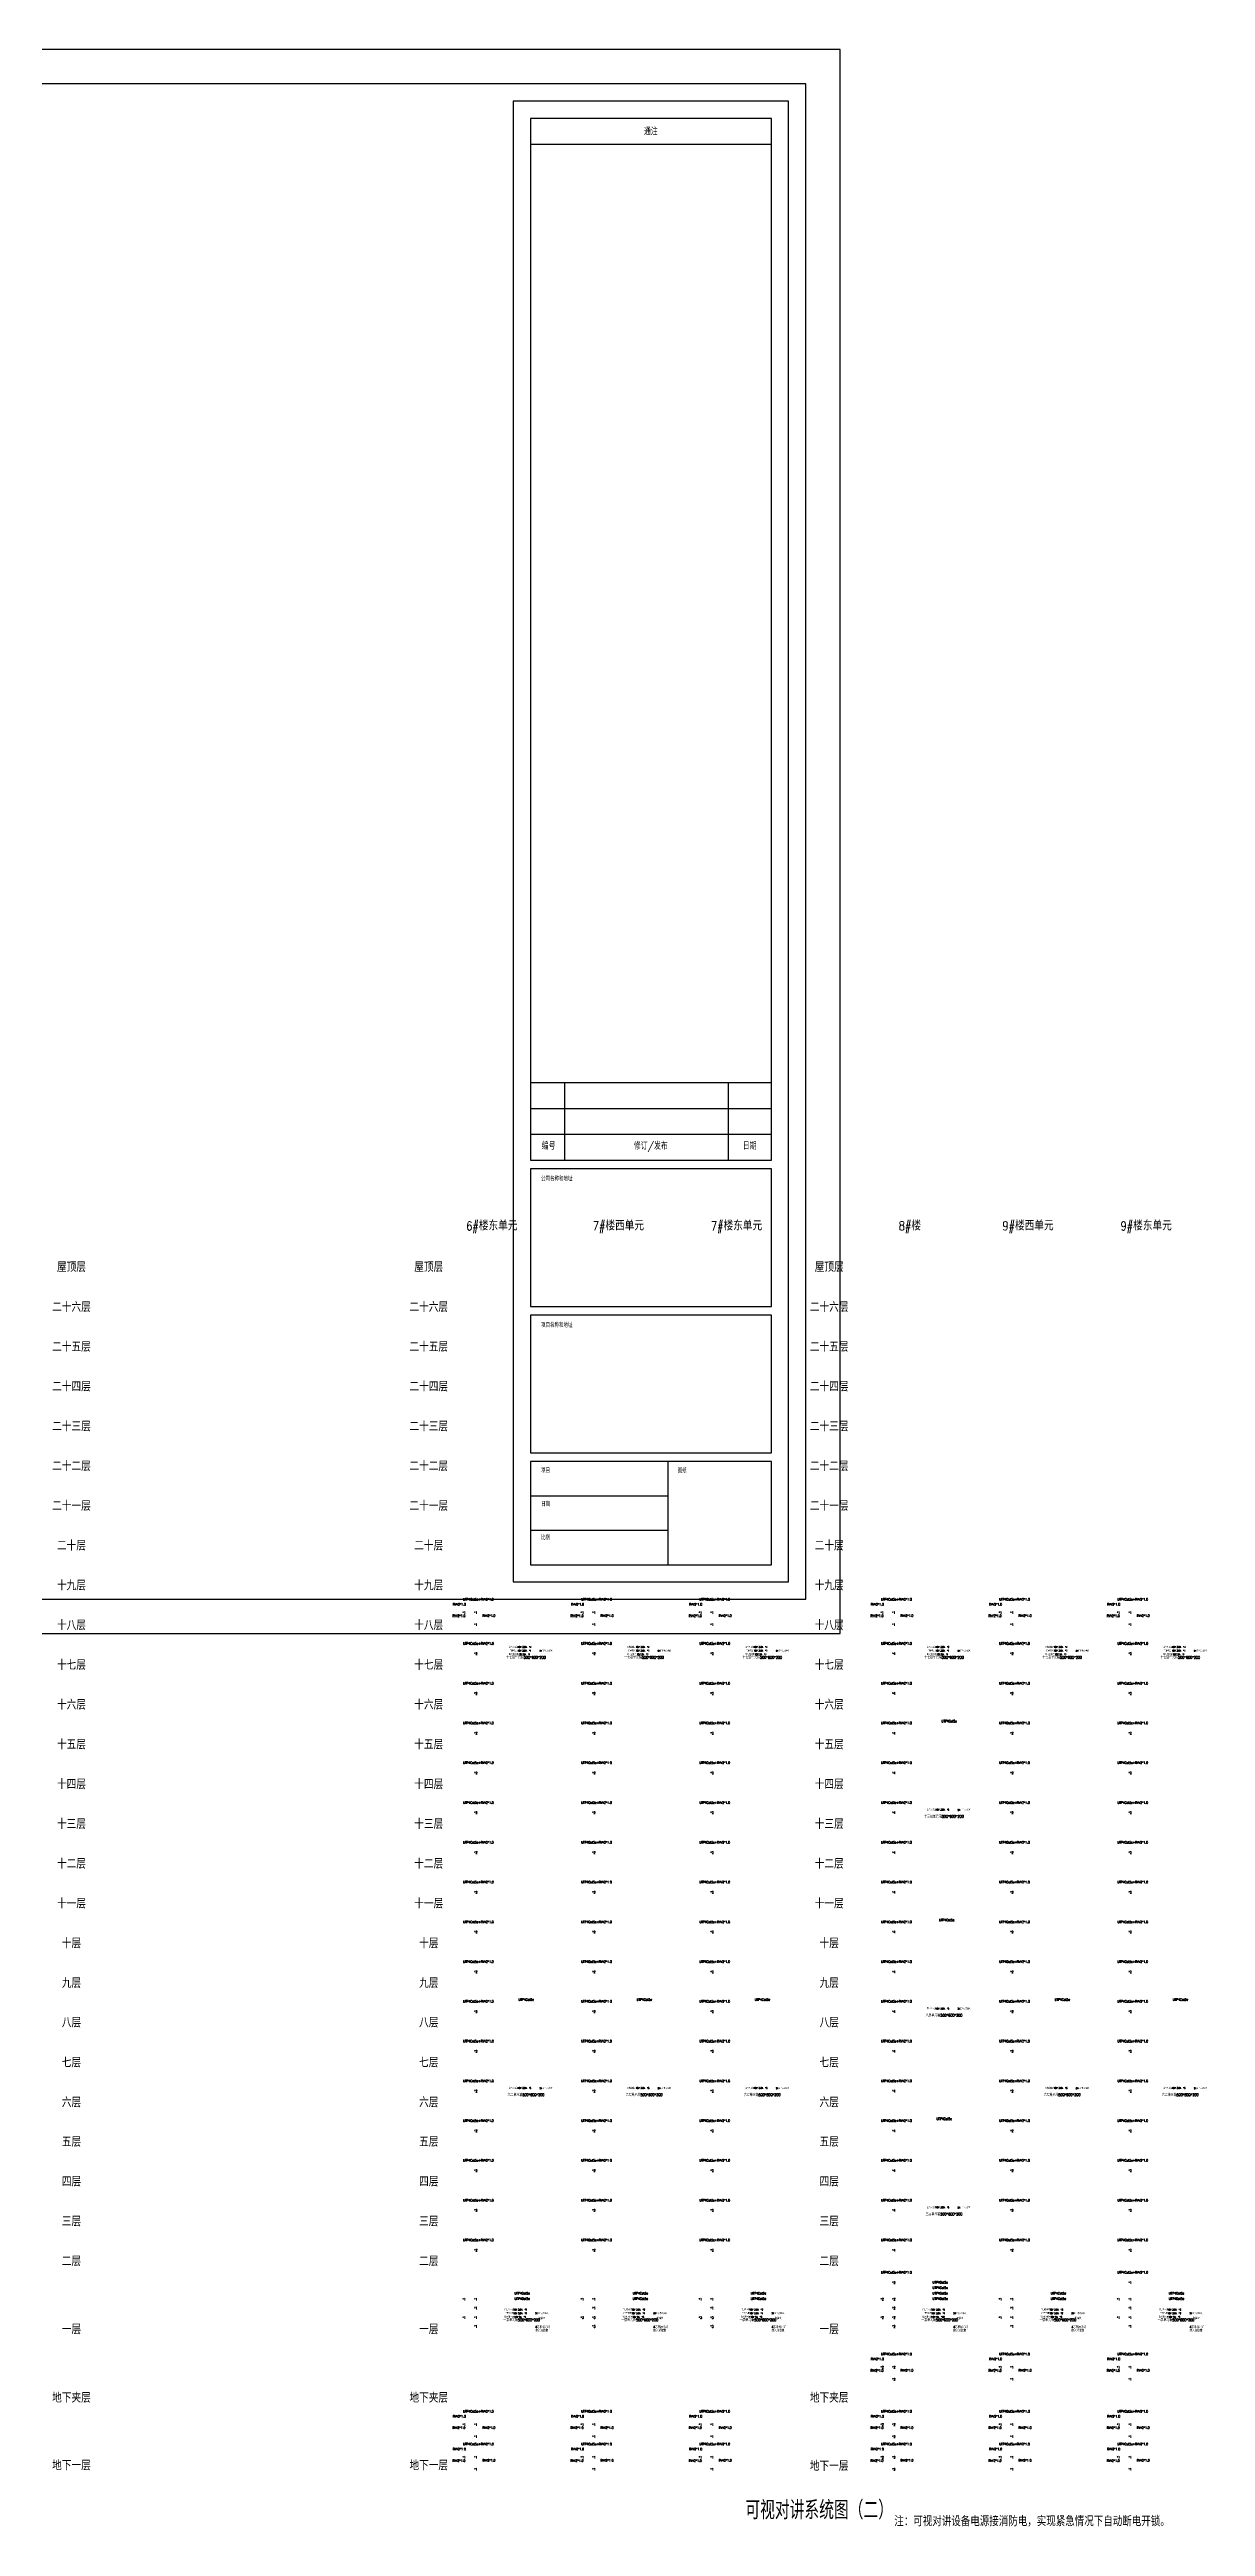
# Model space of a CAD drawing. Extents: x 2114868 to 5528286, y 1846921 to 2016792.
# Drawn here: x 2892991 to 2969312, y 1853285 to 2016792 of the extents above; entities that cross this region are included whole.
import ezdxf
from ezdxf.enums import TextEntityAlignment as Align

# ---------------------------------------------------------------- set-up
doc = ezdxf.new("R2010")
doc.units = 0
doc.header["$LTSCALE"] = 1000
doc.header["$MEASUREMENT"] = 0
for name, color, linetype in [('PUB_TITLE', 4, 'Continuous'), ('T-EQUP-LIST-PLAN', 3, 'Continuous'), ('智能化', 7, 'Continuous'), ('标题栏', 7, 'Continuous')]:
    doc.layers.add(name, color=color, linetype=linetype)
doc.styles.add('_TEL_DIM', font='SIMPLEX', dxfattribs={"width": 0.8, "height": 3.5, "bigfont": 'HZTXT'})
doc.styles.add('HZTXT', font='SIMPLEX.shx', dxfattribs={"width": 0.8, "height": 2500, "bigfont": 'HZTXT.shx'})
doc.styles.add('Roman', font='romans', dxfattribs={"bigfont": 'gbcbig.shx'})

# ---------------------------------------------------------------- blocks, each defined once
blk = doc.blocks.new('Architectural 标题栏')
for p, q in [((34.5, 23), (0, 23)), ((0, 23), (0, 0)), ((34.5, 0), (34.5, 23)), ((34, 22.5), (0.5, 22.5)), ((0.5, 22.5), (0.5, 0.5)), ((34, 0.5), (34, 22.5)), ((33.75, 22.25), (29.75, 22.25)), ((29.75, 22.25), (29.75, 0.75)), ((33.5, 22), (30, 22)), ((30, 22), (30, 6.875)), ((33.5, 6.875), (33.5, 22)), ((33.75, 0.75), (33.75, 22.25)), ((30, 21.625), (33.5, 21.625)), ((30, 8), (33.5, 8)), ((30.5, 6.875), (30.5, 8)), ((32.875, 6.875), (32.875, 8)), ((30, 7.625), (33.5, 7.625)), ((30, 7.25), (33.5, 7.25)), ((30, 6.875), (33.5, 6.875)), ((33.5, 6.75), (30, 6.75)), ((30, 6.75), (30, 4.75)), ((33.5, 4.75), (33.5, 6.75)), ((30, 4.75), (33.5, 4.75)), ((33.5, 4.625), (30, 4.625)), ((30, 4.625), (30, 2.625)), ((33.5, 2.625), (33.5, 4.625)), ((30, 2.625), (33.5, 2.625)), ((33.5, 2.5), (30, 2.5)), ((30, 2.5), (30, 1)), ((32, 1), (32, 2.5)), ((33.5, 1), (33.5, 2.5)), ((30, 2), (32, 2)), ((30, 1.5), (32, 1.5)), ((29.75, 0.75), (33.75, 0.75)), ((30, 1), (33.5, 1)), ((0.5, 0.5), (34, 0.5)), ((0, 0), (34.5, 0))]:
    blk.add_line(p, q)
at = {"style": 'Roman'}
for s, p in [('通注', (31.7483, 21.8078)), ('编号', (30.2636, 7.0784)), ('修订/发布', (31.7483, 7.0784)), ('日期', (33.1838, 7.0784))]:
    blk.add_text(s, height=0.1, dxfattribs=at).set_placement(p, align=Align.MIDDLE_CENTER)
for s, p in [('公司名称和地址', (30.1554, 6.5711)), ('项目名称和地址', (30.1554, 4.4461)), ('项目', (30.1554, 2.3346)), ('图纸', (32.1399, 2.3346)), ('日期', (30.1554, 1.8489)), ('比例', (30.1554, 1.3632))]:
    blk.add_text(s, height=0.065, dxfattribs=at).set_placement(p)
at = {"color": 0, "style": 'Roman', "flags": 8}
for tag, p in [('FNAME', (-0.05, 6)), ('REVDATE', (-0.05, 3)), ('USER', (-0.05, 0))]:
    blk.add_attdef(tag, p, '', height=0.15, rotation=90, dxfattribs=at)

msp = doc.modelspace()

# ---------------------------------------------------------------- block references
at = {"layer": '标题栏', "xscale": 4546.315942272297, "yscale": 4546.315942272297, "zscale": 4546.315942272297}
msp.add_blockref('Architectural 标题栏', (2788352, 1912227), dxfattribs=at)

# ---------------------------------------------------------------- texts
at = {"layer": 'PUB_TITLE', "style": 'HZTXT', "width": 0.8}
msp.add_text('可视对讲系统图（二）', height=1218.8, dxfattribs=at).set_placement((2938932, 1853759))
at = {"layer": 'T-EQUP-LIST-PLAN', "style": '_TEL_DIM', "width": 0.8}
for s, p in [('6#楼东单元', (2922195, 1939111)), ('7#楼西单元', (2930553, 1939111)), ('7#楼东单元', (2938353, 1939111)), ('8#楼', (2949795, 1939111)), ('9#楼西单元', (2957595, 1939111)), ('9#楼东单元', (2965395, 1939111)), ('屋顶层', (2894439, 1936444)), ('屋顶层', (2918029, 1936444)), ('屋顶层', (2944467, 1936444)), ('二十六层', (2894439, 1933819)), ('二十六层', (2918029, 1933819)), ('二十六层', (2944467, 1933819)), ('二十五层', (2894439, 1931194)), ('二十五层', (2918029, 1931194)), ('二十五层', (2944467, 1931194)), ('二十四层', (2894439, 1928569)), ('二十四层', (2918029, 1928569)), ('二十四层', (2944467, 1928569)), ('二十三层', (2894439, 1925944)), ('二十三层', (2918029, 1925944)), ('二十三层', (2944467, 1925944)), ('二十二层', (2894439, 1923319)), ('二十二层', (2918029, 1923319)), ('二十二层', (2944467, 1923319)), ('二十一层', (2894439, 1920694)), ('二十一层', (2918029, 1920694)), ('二十一层', (2944467, 1920694)), ('二十层', (2894439, 1918069)), ('二十层', (2918029, 1918069)), ('二十层', (2944467, 1918069)), ('十九层', (2894439, 1915444)), ('十九层', (2918029, 1915444)), ('十九层', (2944467, 1915444)), ('十八层', (2894439, 1912819)), ('十八层', (2918029, 1912819)), ('十八层', (2944467, 1912819)), ('十七层', (2894439, 1910194)), ('十七层', (2918029, 1910194)), ('十七层', (2944467, 1910194)), ('十六层', (2894439, 1907569)), ('十六层', (2918029, 1907569)), ('十六层', (2944467, 1907569)), ('十五层', (2894439, 1904944)), ('十五层', (2918029, 1904944)), ('十五层', (2944467, 1904944)), ('十四层', (2894439, 1902319)), ('十四层', (2918029, 1902319)), ('十四层', (2944467, 1902319)), ('十三层', (2894439, 1899694)), ('十三层', (2918029, 1899694)), ('十三层', (2944467, 1899694)), ('十二层', (2894439, 1897069)), ('十二层', (2918029, 1897069)), ('十二层', (2944467, 1897069)), ('十一层', (2894439, 1894444)), ('十一层', (2918029, 1894444)), ('十一层', (2944467, 1894444)), ('十层', (2894439, 1891819)), ('十层', (2918029, 1891819)), ('十层', (2944467, 1891819)), ('九层', (2894439, 1889194)), ('九层', (2918029, 1889194)), ('九层', (2944467, 1889194)), ('八层', (2894439, 1886569)), ('八层', (2918029, 1886569)), ('八层', (2944467, 1886569)), ('七层', (2894439, 1883944)), ('七层', (2918029, 1883944)), ('七层', (2944467, 1883944)), ('六层', (2894439, 1881319)), ('六层', (2918029, 1881319)), ('六层', (2944467, 1881319)), ('五层', (2894439, 1878694)), ('五层', (2918029, 1878694)), ('五层', (2944467, 1878694)), ('四层', (2894439, 1876069)), ('四层', (2918029, 1876069)), ('四层', (2944467, 1876069)), ('三层', (2894439, 1873444)), ('三层', (2918029, 1873444)), ('三层', (2944467, 1873444)), ('二层', (2894439, 1870819)), ('二层', (2918029, 1870819)), ('二层', (2944467, 1870819)), ('一层', (2894439, 1866319)), ('一层', (2918029, 1866319)), ('一层', (2944467, 1866319)), ('地下夹层', (2894439, 1861819)), ('地下夹层', (2918029, 1861819)), ('地下夹层', (2944467, 1861819)), ('地下一层', (2894439, 1857357)), ('地下一层', (2918029, 1857357)), ('地下一层', (2944467, 1857319))]:
    msp.add_text(s, height=590, dxfattribs=at).set_placement(p, align=Align.MIDDLE)
at = {"layer": '智能化', "color": 120, "style": '_TEL_DIM', "width": 0.8}
for s, height, p in [('RVV2*1.0', 156.8, (2919592, 1913319)), ('RVV2*1.0', 156.8, (2919621, 1914078)), ('UTP4Cat5e+RVV2*1.0', 156.79, (2920297, 1914405)), ('RVV2*1.0', 156.8, (2921571, 1913330)), ('RVV2*1.0', 156.8, (2927392, 1913319)), ('RVV2*1.0', 156.8, (2927421, 1914078)), ('UTP4Cat5e+RVV2*1.0', 156.79, (2928097, 1914405)), ('RVV2*1.0', 156.8, (2929371, 1913330)), ('RVV2*1.0', 156.8, (2935192, 1913319)), ('RVV2*1.0', 156.8, (2935221, 1914078)), ('UTP4Cat5e+RVV2*1.0', 156.79, (2935897, 1914405)), ('RVV2*1.0', 156.8, (2937171, 1913330)), ('RVV2*1.0', 156.8, (2947192, 1913319)), ('RVV2*1.0', 156.8, (2947221, 1914078)), ('UTP4Cat5e+RVV2*1.0', 156.79, (2947897, 1914405)), ('RVV2*1.0', 156.8, (2949171, 1913330)), ('RVV2*1.0', 156.8, (2954992, 1913319)), ('RVV2*1.0', 156.8, (2955021, 1914078)), ('UTP4Cat5e+RVV2*1.0', 156.79, (2955697, 1914405)), ('RVV2*1.0', 156.8, (2956971, 1913330)), ('RVV2*1.0', 156.8, (2962792, 1913319)), ('RVV2*1.0', 156.8, (2962821, 1914078)), ('UTP4Cat5e+RVV2*1.0', 156.79, (2963497, 1914405)), ('RVV2*1.0', 156.8, (2964771, 1913330)), ('UTP4Cat5e+RVV2*1.0', 156.79, (2920297, 1911493)), ('UTP4Cat5e+RVV2*1.0', 156.79, (2928097, 1911493)), ('UTP4Cat5e+RVV2*1.0', 156.79, (2935897, 1911493)), ('UTP4Cat5e+RVV2*1.0', 156.79, (2947897, 1911493)), ('UTP4Cat5e+RVV2*1.0', 156.79, (2955697, 1911493)), ('UTP4Cat5e+RVV2*1.0', 156.79, (2963497, 1911493)), ('UTP4Cat5e+RVV2*1.0', 156.79, (2920297, 1908868)), ('UTP4Cat5e+RVV2*1.0', 156.79, (2928097, 1908868)), ('UTP4Cat5e+RVV2*1.0', 156.79, (2935897, 1908868)), ('UTP4Cat5e+RVV2*1.0', 156.79, (2947897, 1908868)), ('UTP4Cat5e+RVV2*1.0', 156.79, (2955697, 1908868)), ('UTP4Cat5e+RVV2*1.0', 156.79, (2963497, 1908868)), ('UTP4Cat5e', 156.8, (2951891, 1906366)), ('UTP4Cat5e+RVV2*1.0', 156.79, (2920297, 1906243)), ('UTP4Cat5e+RVV2*1.0', 156.79, (2928097, 1906243)), ('UTP4Cat5e+RVV2*1.0', 156.79, (2935897, 1906243)), ('UTP4Cat5e+RVV2*1.0', 156.79, (2947897, 1906243)), ('UTP4Cat5e+RVV2*1.0', 156.79, (2955697, 1906243)), ('UTP4Cat5e+RVV2*1.0', 156.79, (2963497, 1906243)), ('UTP4Cat5e+RVV2*1.0', 156.79, (2920297, 1903618)), ('UTP4Cat5e+RVV2*1.0', 156.79, (2928097, 1903618)), ('UTP4Cat5e+RVV2*1.0', 156.79, (2935897, 1903618)), ('UTP4Cat5e+RVV2*1.0', 156.79, (2947897, 1903618)), ('UTP4Cat5e+RVV2*1.0', 156.79, (2955697, 1903618)), ('UTP4Cat5e+RVV2*1.0', 156.79, (2963497, 1903618)), ('UTP4Cat5e+RVV2*1.0', 156.79, (2920297, 1900993)), ('UTP4Cat5e+RVV2*1.0', 156.79, (2928097, 1900993)), ('UTP4Cat5e+RVV2*1.0', 156.79, (2935897, 1900993)), ('UTP4Cat5e+RVV2*1.0', 156.79, (2947897, 1900993)), ('UTP4Cat5e+RVV2*1.0', 156.79, (2955697, 1900993)), ('UTP4Cat5e+RVV2*1.0', 156.79, (2963497, 1900993)), ('UTP4Cat5e+RVV2*1.0', 156.79, (2920297, 1898368)), ('UTP4Cat5e+RVV2*1.0', 156.79, (2928097, 1898368)), ('UTP4Cat5e+RVV2*1.0', 156.79, (2935897, 1898368)), ('UTP4Cat5e+RVV2*1.0', 156.79, (2947897, 1898368)), ('UTP4Cat5e+RVV2*1.0', 156.79, (2955697, 1898368)), ('UTP4Cat5e+RVV2*1.0', 156.79, (2963497, 1898368)), ('UTP4Cat5e+RVV2*1.0', 156.79, (2920297, 1895743)), ('UTP4Cat5e+RVV2*1.0', 156.79, (2928097, 1895743)), ('UTP4Cat5e+RVV2*1.0', 156.79, (2935897, 1895743)), ('UTP4Cat5e+RVV2*1.0', 156.79, (2947897, 1895743)), ('UTP4Cat5e+RVV2*1.0', 156.79, (2955697, 1895743)), ('UTP4Cat5e+RVV2*1.0', 156.79, (2963497, 1895743)), ('UTP4Cat5e+RVV2*1.0', 156.79, (2920297, 1893118)), ('UTP4Cat5e+RVV2*1.0', 156.79, (2928097, 1893118)), ('UTP4Cat5e+RVV2*1.0', 156.79, (2935897, 1893118)), ('UTP4Cat5e+RVV2*1.0', 156.79, (2947897, 1893118)), ('UTP4Cat5e', 156.8, (2951723, 1893241)), ('UTP4Cat5e+RVV2*1.0', 156.79, (2955697, 1893118)), ('UTP4Cat5e+RVV2*1.0', 156.79, (2963497, 1893118)), ('UTP4Cat5e+RVV2*1.0', 156.79, (2920297, 1890493)), ('UTP4Cat5e+RVV2*1.0', 156.79, (2928097, 1890493)), ('UTP4Cat5e+RVV2*1.0', 156.79, (2935897, 1890493)), ('UTP4Cat5e+RVV2*1.0', 156.79, (2947897, 1890493)), ('UTP4Cat5e+RVV2*1.0', 156.79, (2955697, 1890493)), ('UTP4Cat5e+RVV2*1.0', 156.79, (2963497, 1890493)), ('UTP4Cat5e+RVV2*1.0', 156.79, (2920297, 1887868)), ('UTP4Cat5e', 156.8, (2923956, 1887991)), ('UTP4Cat5e+RVV2*1.0', 156.79, (2928097, 1887868)), ('UTP4Cat5e', 156.8, (2931756, 1887991)), ('UTP4Cat5e+RVV2*1.0', 156.79, (2935897, 1887868)), ('UTP4Cat5e', 156.8, (2939556, 1887991)), ('UTP4Cat5e+RVV2*1.0', 156.79, (2947897, 1887868)), ('UTP4Cat5e+RVV2*1.0', 156.79, (2955697, 1887868)), ('UTP4Cat5e', 156.8, (2959356, 1887991)), ('UTP4Cat5e+RVV2*1.0', 156.79, (2963497, 1887868)), ('UTP4Cat5e', 156.8, (2967156, 1887991)), ('UTP4Cat5e+RVV2*1.0', 156.79, (2920297, 1885243)), ('UTP4Cat5e+RVV2*1.0', 156.79, (2928097, 1885243)), ('UTP4Cat5e+RVV2*1.0', 156.79, (2935897, 1885243)), ('UTP4Cat5e+RVV2*1.0', 156.79, (2947897, 1885243)), ('UTP4Cat5e+RVV2*1.0', 156.79, (2955697, 1885243)), ('UTP4Cat5e+RVV2*1.0', 156.79, (2963497, 1885243)), ('UTP4Cat5e+RVV2*1.0', 156.79, (2920297, 1882618)), ('UTP4Cat5e+RVV2*1.0', 156.79, (2928097, 1882618)), ('UTP4Cat5e+RVV2*1.0', 156.79, (2935897, 1882618)), ('UTP4Cat5e+RVV2*1.0', 156.79, (2947897, 1882618)), ('UTP4Cat5e+RVV2*1.0', 156.79, (2955697, 1882618)), ('UTP4Cat5e+RVV2*1.0', 156.79, (2963497, 1882618)), ('UTP4Cat5e+RVV2*1.0', 156.79, (2920297, 1879993)), ('UTP4Cat5e+RVV2*1.0', 156.79, (2928097, 1879993)), ('UTP4Cat5e+RVV2*1.0', 156.79, (2935897, 1879993)), ('UTP4Cat5e+RVV2*1.0', 156.79, (2947897, 1879993)), ('UTP4Cat5e', 156.8, (2951556, 1880116)), ('UTP4Cat5e+RVV2*1.0', 156.79, (2955697, 1879993)), ('UTP4Cat5e+RVV2*1.0', 156.79, (2963497, 1879993)), ('UTP4Cat5e+RVV2*1.0', 156.79, (2920297, 1877368)), ('UTP4Cat5e+RVV2*1.0', 156.79, (2928097, 1877368)), ('UTP4Cat5e+RVV2*1.0', 156.79, (2935897, 1877368)), ('UTP4Cat5e+RVV2*1.0', 156.79, (2947897, 1877368)), ('UTP4Cat5e+RVV2*1.0', 156.79, (2955697, 1877368)), ('UTP4Cat5e+RVV2*1.0', 156.79, (2963497, 1877368)), ('UTP4Cat5e+RVV2*1.0', 156.79, (2920297, 1874743)), ('UTP4Cat5e+RVV2*1.0', 156.79, (2928097, 1874743)), ('UTP4Cat5e+RVV2*1.0', 156.79, (2935897, 1874743)), ('UTP4Cat5e+RVV2*1.0', 156.79, (2947897, 1874743)), ('UTP4Cat5e+RVV2*1.0', 156.79, (2955697, 1874743)), ('UTP4Cat5e+RVV2*1.0', 156.79, (2963497, 1874743)), ('UTP4Cat5e+RVV2*1.0', 156.79, (2920297, 1872118)), ('UTP4Cat5e+RVV2*1.0', 156.79, (2928097, 1872118)), ('UTP4Cat5e+RVV2*1.0', 156.79, (2935897, 1872118)), ('UTP4Cat5e+RVV2*1.0', 156.79, (2947897, 1872118)), ('UTP4Cat5e+RVV2*1.0', 156.79, (2955697, 1872118)), ('UTP4Cat5e+RVV2*1.0', 156.79, (2963497, 1872118)), ('UTP4Cat5e+RVV2*1.0', 156.79, (2947897, 1869975)), ('UTP4Cat5e', 156.8, (2951297, 1869321)), ('UTP4Cat5e', 156.8, (2951297, 1868962)), ('UTP4Cat5e+RVV2*1.0', 156.79, (2963497, 1869975)), ('UTP4Cat5e', 156.8, (2923697, 1868603)), ('UTP4Cat5e', 156.8, (2923697, 1868243)), ('UTP4Cat5e', 156.8, (2931497, 1868603)), ('UTP4Cat5e', 156.8, (2931497, 1868243)), ('UTP4Cat5e', 156.8, (2939297, 1868603)), ('UTP4Cat5e', 156.8, (2939297, 1868243)), ('UTP4Cat5e', 156.8, (2951297, 1868603)), ('UTP4Cat5e', 156.8, (2951297, 1868243)), ('UTP4Cat5e', 156.8, (2959097, 1868603)), ('UTP4Cat5e', 156.8, (2959097, 1868243)), ('UTP4Cat5e', 156.8, (2966897, 1868603)), ('UTP4Cat5e', 156.8, (2966897, 1868243)), ('接入消控室', 156.8, (2925060, 1866143)), ('4芯单模光纤', 156.8, (2925060, 1866368)), ('接入消控室', 156.8, (2932860, 1866143)), ('4芯单模光纤', 156.8, (2932860, 1866368)), ('接入消控室', 156.8, (2940660, 1866143)), ('4芯单模光纤', 156.8, (2940660, 1866368)), ('接入消控室', 156.8, (2952660, 1866143)), ('4芯单模光纤', 156.8, (2952660, 1866368)), ('接入消控室', 156.8, (2960460, 1866143)), ('4芯单模光纤', 156.8, (2960460, 1866368)), ('接入消控室', 156.8, (2968260, 1866143)), ('4芯单模光纤', 156.8, (2968260, 1866368)), ('RVV2*1.0', 156.8, (2947221, 1864260)), ('UTP4Cat5e+RVV2*1.0', 156.79, (2947897, 1864586)), ('RVV2*1.0', 156.8, (2955021, 1864260)), ('UTP4Cat5e+RVV2*1.0', 156.79, (2955697, 1864586)), ('RVV2*1.0', 156.8, (2962821, 1864260)), ('UTP4Cat5e+RVV2*1.0', 156.79, (2963497, 1864586)), ('RVV2*1.0', 156.8, (2947192, 1863501)), ('RVV2*1.0', 156.8, (2949171, 1863512)), ('RVV2*1.0', 156.8, (2954992, 1863501)), ('RVV2*1.0', 156.8, (2956971, 1863512)), ('RVV2*1.0', 156.8, (2962792, 1863501)), ('RVV2*1.0', 156.8, (2964771, 1863512)), ('UTP4Cat5e+RVV2*1.0', 156.79, (2920297, 1860804)), ('UTP4Cat5e+RVV2*1.0', 156.79, (2928097, 1860804)), ('UTP4Cat5e+RVV2*1.0', 156.79, (2935897, 1860804)), ('UTP4Cat5e+RVV2*1.0', 156.79, (2947897, 1860804)), ('UTP4Cat5e+RVV2*1.0', 156.79, (2955697, 1860804)), ('UTP4Cat5e+RVV2*1.0', 156.79, (2963497, 1860804)), ('RVV2*1.0', 156.8, (2919592, 1859719)), ('RVV2*1.0', 156.8, (2919621, 1860477)), ('RVV2*1.0', 156.8, (2921571, 1859730)), ('RVV2*1.0', 156.8, (2927392, 1859719)), ('RVV2*1.0', 156.8, (2927421, 1860477)), ('RVV2*1.0', 156.8, (2929371, 1859730)), ('RVV2*1.0', 156.8, (2935192, 1859719)), ('RVV2*1.0', 156.8, (2935221, 1860477)), ('RVV2*1.0', 156.8, (2937171, 1859730)), ('RVV2*1.0', 156.8, (2947192, 1859719)), ('RVV2*1.0', 156.8, (2947221, 1860477)), ('RVV2*1.0', 156.8, (2949171, 1859730)), ('RVV2*1.0', 156.8, (2954992, 1859719)), ('RVV2*1.0', 156.8, (2955021, 1860477)), ('RVV2*1.0', 156.8, (2956971, 1859730)), ('RVV2*1.0', 156.8, (2962792, 1859719)), ('RVV2*1.0', 156.8, (2962821, 1860477)), ('RVV2*1.0', 156.8, (2964771, 1859730)), ('RVV2*1.0', 156.8, (2919592, 1857555)), ('RVV2*1.0', 156.8, (2919621, 1858314)), ('UTP4Cat5e+RVV2*1.0', 156.79, (2920297, 1858641)), ('RVV2*1.0', 156.8, (2921571, 1857566)), ('RVV2*1.0', 156.8, (2927392, 1857555)), ('RVV2*1.0', 156.8, (2927421, 1858314)), ('UTP4Cat5e+RVV2*1.0', 156.79, (2928097, 1858641)), ('RVV2*1.0', 156.8, (2929371, 1857566)), ('RVV2*1.0', 156.8, (2935192, 1857555)), ('RVV2*1.0', 156.8, (2935221, 1858314)), ('UTP4Cat5e+RVV2*1.0', 156.79, (2935897, 1858641)), ('RVV2*1.0', 156.8, (2937171, 1857566)), ('RVV2*1.0', 156.8, (2947192, 1857555)), ('RVV2*1.0', 156.8, (2947221, 1858314)), ('UTP4Cat5e+RVV2*1.0', 156.79, (2947897, 1858641)), ('RVV2*1.0', 156.8, (2949171, 1857566)), ('RVV2*1.0', 156.8, (2954992, 1857555)), ('RVV2*1.0', 156.8, (2955021, 1858314)), ('UTP4Cat5e+RVV2*1.0', 156.79, (2955697, 1858641)), ('RVV2*1.0', 156.8, (2956971, 1857566)), ('RVV2*1.0', 156.8, (2962792, 1857555)), ('RVV2*1.0', 156.8, (2962821, 1858314)), ('UTP4Cat5e+RVV2*1.0', 156.79, (2963497, 1858641)), ('RVV2*1.0', 156.8, (2964771, 1857566))]:
    msp.add_text(s, height=height, dxfattribs=at).set_placement(p)
at = {"layer": '智能化', "color": 3, "style": '_TEL_DIM', "width": 0.8}
for s, p in [('*1', (2920254, 1913534)), ('*1', (2921024, 1913534)), ('*1', (2928054, 1913534)), ('*1', (2928824, 1913534)), ('*1', (2935854, 1913534)), ('*1', (2936624, 1913534)), ('*1', (2947854, 1913534)), ('*1', (2948624, 1913534)), ('*1', (2955654, 1913534)), ('*1', (2956424, 1913534)), ('*1', (2963454, 1913534)), ('*1', (2964224, 1913534)), ('*1', (2921024, 1912734)), ('*1', (2928824, 1912734)), ('*1', (2936624, 1912734)), ('*1', (2948624, 1912734)), ('*1', (2956424, 1912734)), ('*1', (2964224, 1912734)), ('*2', (2921024, 1910817)), ('*2', (2928824, 1910817)), ('*2', (2936624, 1910817)), ('*4', (2948624, 1910817)), ('*2', (2956424, 1910817)), ('*2', (2964224, 1910817)), ('*2', (2921024, 1908192)), ('*2', (2928824, 1908192)), ('*2', (2936624, 1908192)), ('*4', (2948624, 1908192)), ('*2', (2956424, 1908192)), ('*2', (2964224, 1908192)), ('*2', (2921024, 1905567)), ('*2', (2928824, 1905567)), ('*2', (2936624, 1905567)), ('*4', (2948624, 1905567)), ('*2', (2956424, 1905567)), ('*2', (2964224, 1905567)), ('*2', (2921024, 1902942)), ('*2', (2928824, 1902942)), ('*2', (2936624, 1902942)), ('*4', (2948624, 1902942)), ('*2', (2956424, 1902942)), ('*2', (2964224, 1902942)), ('*2', (2921024, 1900317)), ('*2', (2928824, 1900317)), ('*2', (2936624, 1900317)), ('*4', (2948624, 1900317)), ('*2', (2956424, 1900317)), ('*2', (2964224, 1900317)), ('*2', (2921024, 1897692)), ('*2', (2928824, 1897692)), ('*2', (2936624, 1897692)), ('*4', (2948624, 1897692)), ('*2', (2956424, 1897692)), ('*2', (2964224, 1897692)), ('*2', (2921024, 1895067)), ('*2', (2928824, 1895067)), ('*2', (2936624, 1895067)), ('*4', (2948624, 1895067)), ('*2', (2956424, 1895067)), ('*2', (2964224, 1895067)), ('*2', (2921024, 1892442)), ('*2', (2928824, 1892442)), ('*2', (2936624, 1892442)), ('*4', (2948624, 1892442)), ('*2', (2956424, 1892442)), ('*2', (2964224, 1892442)), ('*2', (2921024, 1889817)), ('*2', (2928824, 1889817)), ('*2', (2936624, 1889817)), ('*4', (2948624, 1889817)), ('*2', (2956424, 1889817)), ('*2', (2964224, 1889817)), ('*2', (2921024, 1887192)), ('*2', (2928824, 1887192)), ('*2', (2936624, 1887192)), ('*4', (2948624, 1887192)), ('*2', (2956424, 1887192)), ('*2', (2964224, 1887192)), ('*2', (2921024, 1884567)), ('*2', (2928824, 1884567)), ('*2', (2936624, 1884567)), ('*4', (2948624, 1884567)), ('*2', (2956424, 1884567)), ('*2', (2964224, 1884567)), ('*2', (2921024, 1881942)), ('*2', (2928824, 1881942)), ('*2', (2936624, 1881942)), ('*4', (2948624, 1881942)), ('*2', (2956424, 1881942)), ('*2', (2964224, 1881942)), ('*2', (2921024, 1879317)), ('*2', (2928824, 1879317)), ('*2', (2936624, 1879317)), ('*4', (2948624, 1879317)), ('*2', (2956424, 1879317)), ('*2', (2964224, 1879317)), ('*2', (2921024, 1876692)), ('*2', (2928824, 1876692)), ('*2', (2936624, 1876692)), ('*4', (2948624, 1876692)), ('*2', (2956424, 1876692)), ('*2', (2964224, 1876692)), ('*2', (2921024, 1874067)), ('*2', (2928824, 1874067)), ('*2', (2936624, 1874067)), ('*4', (2948624, 1874067)), ('*2', (2956424, 1874067)), ('*2', (2964224, 1874067)), ('*2', (2921024, 1871442)), ('*2', (2928824, 1871442)), ('*2', (2936624, 1871442)), ('*4', (2948624, 1871442)), ('*2', (2956424, 1871442)), ('*2', (2964224, 1871442)), ('*2', (2948624, 1869299)), ('*1', (2964224, 1869299)), ('*1', (2920254, 1868205)), ('*1', (2921024, 1868205)), ('*1', (2921024, 1867617)), ('*1', (2928054, 1868205)), ('*1', (2928824, 1868205)), ('*1', (2928824, 1867617)), ('*1', (2935854, 1868205)), ('*1', (2936624, 1868205)), ('*1', (2936624, 1867617)), ('*2', (2947854, 1868205)), ('*2', (2948624, 1868205)), ('*2', (2948624, 1867617)), ('*1', (2955654, 1868205)), ('*1', (2956424, 1868205)), ('*1', (2956424, 1867617)), ('*1', (2963454, 1868205)), ('*1', (2964224, 1868205)), ('*1', (2964224, 1867617)), ('*1', (2920254, 1866997)), ('*1', (2921024, 1866997)), ('*1', (2921024, 1866408)), ('*3', (2928054, 1866997)), ('*3', (2928824, 1866997)), ('*3', (2928824, 1866408)), ('*3', (2935854, 1866997)), ('*3', (2936624, 1866997)), ('*3', (2936624, 1866408)), ('*2', (2947854, 1866997)), ('*2', (2948624, 1866997)), ('*2', (2948624, 1866408)), ('*1', (2955654, 1866997)), ('*1', (2956424, 1866997)), ('*1', (2956424, 1866408)), ('*1', (2963454, 1866997)), ('*1', (2964224, 1866997)), ('*1', (2964224, 1866408)), ('*2', (2947854, 1863716)), ('*2', (2948624, 1863716)), ('*2', (2948624, 1862915)), ('*1', (2955654, 1863716)), ('*1', (2956424, 1863716)), ('*1', (2956424, 1862915)), ('*1', (2963454, 1863716)), ('*1', (2964224, 1863716)), ('*1', (2964224, 1862915)), ('*1', (2920254, 1859934)), ('*1', (2921024, 1859934)), ('*1', (2921024, 1859133)), ('*1', (2928054, 1859934)), ('*1', (2928824, 1859934)), ('*1', (2928824, 1859133)), ('*1', (2935854, 1859934)), ('*1', (2936624, 1859934)), ('*1', (2936624, 1859133)), ('*2', (2947854, 1859934)), ('*2', (2948624, 1859934)), ('*2', (2948624, 1859133)), ('*1', (2955654, 1859934)), ('*1', (2956424, 1859934)), ('*1', (2956424, 1859133)), ('*1', (2963454, 1859934)), ('*1', (2964224, 1859934)), ('*1', (2964224, 1859133)), ('*1', (2920254, 1857770)), ('*1', (2921024, 1857770)), ('*1', (2928054, 1857770)), ('*1', (2928824, 1857770)), ('*1', (2935854, 1857770)), ('*1', (2936624, 1857770)), ('*2', (2947854, 1857770)), ('*2', (2948624, 1857770)), ('*1', (2955654, 1857770)), ('*1', (2956424, 1857770)), ('*1', (2963454, 1857770)), ('*1', (2964224, 1857770)), ('*1', (2921024, 1856970)), ('*1', (2928824, 1856970)), ('*1', (2936624, 1856970)), ('*2', (2948624, 1856970)), ('*1', (2956424, 1856970)), ('*1', (2964224, 1856970))]:
    msp.add_text(s, height=156.8, dxfattribs=at).set_placement(p)
at = {"layer": '智能化', "color": 2, "linetype": 'ByBlock', "style": '_TEL_DIM', "width": 0.8}
for s, height, p in [('室内机电源', 112.5, (2923625, 1911336)), ('室内机电源', 112.5, (2931425, 1911336)), ('室内机电源', 112.5, (2939225, 1911336)), ('室内机电源', 112.5, (2951225, 1911336)), ('室内机电源', 112.5, (2959025, 1911336)), ('室内机电源', 112.5, (2966825, 1911336)), ('十七层单元箱500*600*200', 180, (2924445, 1910654)), ('磁力锁电源', 112.5, (2923625, 1910856)), ('门禁电源', 112.5, (2923625, 1911096)), ('18V 3.0A  *4', 112.5, (2924341, 1911336)), ('18V 3.0A  *1', 112.5, (2924341, 1911096)), ('12V 5A  *1', 112.5, (2924341, 1910856)), ('24口千兆交换机', 108, (2925780, 1911087)), ('十七层单元箱500*600*200', 180, (2932245, 1910654)), ('磁力锁电源', 112.5, (2931425, 1910856)), ('门禁电源', 112.5, (2931425, 1911096)), ('18V 3.0A  *4', 112.5, (2932141, 1911336)), ('18V 3.0A  *1', 112.5, (2932141, 1911096)), ('12V 5A  *1', 112.5, (2932141, 1910856)), ('24口千兆交换机', 108, (2933580, 1911087)), ('十七层单元箱500*600*200', 180, (2940045, 1910654)), ('磁力锁电源', 112.5, (2939225, 1910856)), ('门禁电源', 112.5, (2939225, 1911096)), ('18V 3.0A  *4', 112.5, (2939941, 1911336)), ('18V 3.0A  *1', 112.5, (2939941, 1911096)), ('12V 5A  *1', 112.5, (2939941, 1910856)), ('24口千兆交换机', 108, (2941380, 1911087)), ('十七层单元箱500*600*200', 180, (2952045, 1910654)), ('磁力锁电源', 112.5, (2951225, 1910856)), ('门禁电源', 112.5, (2951225, 1911096)), ('18V 3.0A  *2', 112.5, (2951941, 1911336)), ('18V 3.0A  *1', 112.5, (2951941, 1911096)), ('12V 5A  *1', 112.5, (2951941, 1910856)), ('24口千兆交换机', 108, (2953380, 1911087)), ('十七层单元箱500*600*200', 180, (2959845, 1910654)), ('磁力锁电源', 112.5, (2959025, 1910856)), ('门禁电源', 112.5, (2959025, 1911096)), ('18V 3.0A  *4', 112.5, (2959741, 1911336)), ('18V 3.0A  *1', 112.5, (2959741, 1911096)), ('12V 5A  *1', 112.5, (2959741, 1910856)), ('24口千兆交换机', 108, (2961180, 1911087)), ('十七层单元箱500*600*200', 180, (2967645, 1910654)), ('磁力锁电源', 112.5, (2966825, 1910856)), ('门禁电源', 112.5, (2966825, 1911096)), ('18V 3.0A  *4', 112.5, (2967541, 1911336)), ('18V 3.0A  *1', 112.5, (2967541, 1911096)), ('12V 5A  *1', 112.5, (2967541, 1910856)), ('24口千兆交换机', 108, (2968980, 1911087)), ('十三层单元箱500*600*200', 180, (2952045, 1900154)), ('室内机电源', 112.5, (2951225, 1900600)), ('18V 3.0A  *5', 112.5, (2951941, 1900600)), ('24口千兆交换机', 108, (2953380, 1900587)), ('室内机电源', 112.5, (2951225, 1887475)), ('八层单元箱500*600*200', 180, (2952045, 1887029)), ('18V 3.0A  *5', 112.5, (2951941, 1887475)), ('24口千兆交换机', 108, (2953380, 1887462)), ('室内机电源', 112.5, (2923625, 1882225)), ('18V 3.0A  *5', 112.5, (2924341, 1882225)), ('24口千兆交换机', 108, (2925780, 1882212)), ('室内机电源', 112.5, (2931425, 1882225)), ('18V 3.0A  *5', 112.5, (2932141, 1882225)), ('24口千兆交换机', 108, (2933580, 1882212)), ('室内机电源', 112.5, (2939225, 1882225)), ('18V 3.0A  *5', 112.5, (2939941, 1882225)), ('24口千兆交换机', 108, (2941380, 1882212)), ('室内机电源', 112.5, (2959025, 1882225)), ('18V 3.0A  *5', 112.5, (2959741, 1882225)), ('24口千兆交换机', 108, (2961180, 1882212)), ('室内机电源', 112.5, (2966825, 1882225)), ('18V 3.0A  *5', 112.5, (2967541, 1882225)), ('24口千兆交换机', 108, (2968980, 1882212)), ('六层单元箱500*600*200', 180, (2924445, 1881779)), ('六层单元箱500*600*200', 180, (2932245, 1881779)), ('六层单元箱500*600*200', 180, (2940045, 1881779)), ('六层单元箱500*600*200', 180, (2959845, 1881779)), ('六层单元箱500*600*200', 180, (2967645, 1881779)), ('室内机电源', 112.5, (2951225, 1874350)), ('三层单元箱500*600*200', 180, (2952045, 1873904)), ('18V 3.0A  *5', 112.5, (2951941, 1874350)), ('24口千兆交换机', 108, (2953380, 1874337)), ('门口机电源', 112.5, (2923339, 1867601)), ('门禁电源', 112.5, (2923339, 1867361)), ('18V 3.0A  *2', 112.5, (2924055, 1867601)), ('18V 3.0A  *2', 112.5, (2924055, 1867361)), ('24口千兆交换机', 108, (2925494, 1867353)), ('门口机电源', 112.5, (2931139, 1867601)), ('门禁电源', 112.5, (2931139, 1867361)), ('18V 3.0A  *2', 112.5, (2931855, 1867601)), ('18V 3.0A  *4', 112.5, (2931855, 1867361)), ('24口千兆交换机', 108, (2933294, 1867353)), ('门口机电源', 112.5, (2938939, 1867601)), ('门禁电源', 112.5, (2938939, 1867361)), ('18V 3.0A  *2', 112.5, (2939655, 1867601)), ('18V 3.0A  *4', 112.5, (2939655, 1867361)), ('24口千兆交换机', 108, (2941094, 1867353)), ('门口机电源', 112.5, (2950939, 1867601)), ('门禁电源', 112.5, (2950939, 1867361)), ('18V 3.0A  *6', 112.5, (2951655, 1867601)), ('18V 3.0A  *4', 112.5, (2951655, 1867361)), ('24口千兆交换机', 108, (2953094, 1867353)), ('门口机电源', 112.5, (2958739, 1867601)), ('门禁电源', 112.5, (2958739, 1867361)), ('18V 3.0A  *3', 112.5, (2959455, 1867601)), ('18V 3.0A  *2', 112.5, (2959455, 1867361)), ('24口千兆交换机', 108, (2960894, 1867353)), ('门口机电源', 112.5, (2966539, 1867601)), ('门禁电源', 112.5, (2966539, 1867361)), ('18V 3.0A  *3', 112.5, (2967255, 1867601)), ('18V 3.0A  *2', 112.5, (2967255, 1867361)), ('24口千兆交换机', 108, (2968694, 1867353)), ('磁力锁电源', 112.5, (2923339, 1867121)), ('一层单元箱500*600*200', 180, (2924159, 1866920)), ('12V 5A  *4', 112.5, (2924055, 1867121)), ('光模块', 135, (2925495, 1867033)), ('磁力锁电源', 112.5, (2931139, 1867121)), ('一层单元箱500*600*200', 180, (2931959, 1866920)), ('12V 5A  *6', 112.5, (2931855, 1867121)), ('光模块', 135, (2933295, 1867033)), ('磁力锁电源', 112.5, (2938939, 1867121)), ('一层单元箱500*600*200', 180, (2939759, 1866920)), ('12V 5A  *6', 112.5, (2939655, 1867121)), ('光模块', 135, (2941095, 1867033)), ('磁力锁电源', 112.5, (2950939, 1867121)), ('一层单元箱500*600*200', 180, (2951759, 1866920)), ('12V 5A  *10', 112.5, (2951655, 1867121)), ('光模块', 135, (2953095, 1867033)), ('磁力锁电源', 112.5, (2958739, 1867121)), ('一层单元箱500*600*200', 180, (2959559, 1866920)), ('12V 5A  *5', 112.5, (2959455, 1867121)), ('光模块', 135, (2960895, 1867033)), ('磁力锁电源', 112.5, (2966539, 1867121)), ('一层单元箱500*600*200', 180, (2967359, 1866920)), ('12V 5A  *5', 112.5, (2967255, 1867121)), ('光模块', 135, (2968695, 1867033))]:
    msp.add_text(s, height=height, dxfattribs=at).set_placement(p, align=Align.MIDDLE_CENTER)
at = {"layer": '智能化', "style": '_TEL_DIM', "width": 0.8}
msp.add_text('注：可视对讲设备电源接消防电，实现紧急情况下自动断电开锁。', height=627.18, dxfattribs=at).set_placement((2948767, 1853306))

doc.saveas('drawing.dxf')
